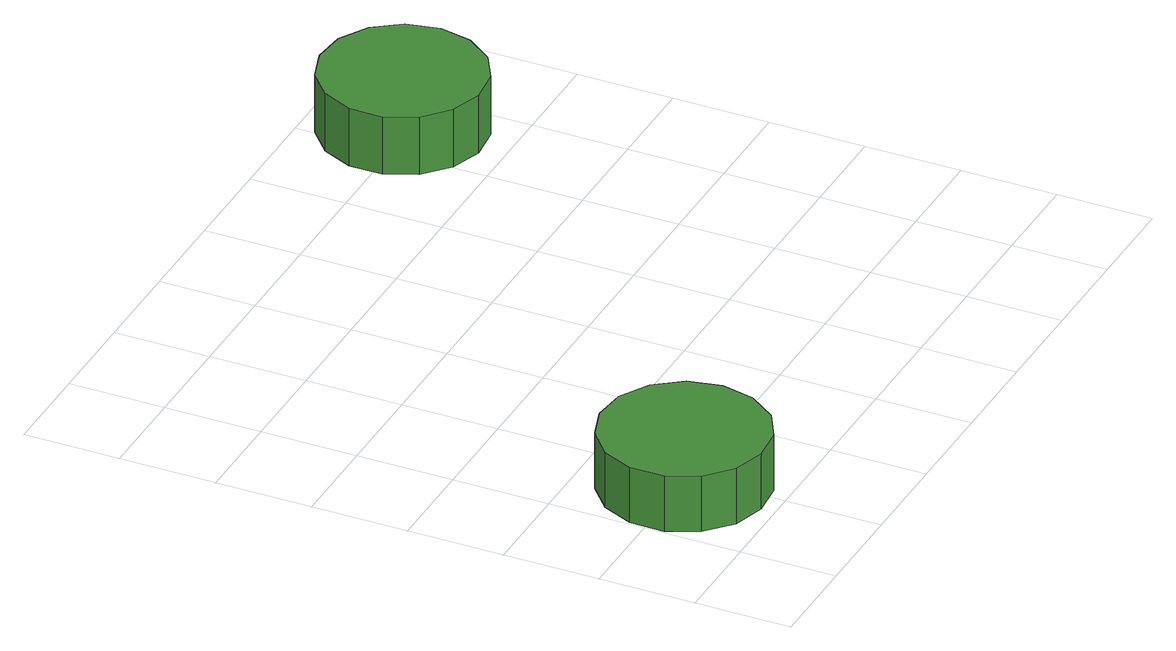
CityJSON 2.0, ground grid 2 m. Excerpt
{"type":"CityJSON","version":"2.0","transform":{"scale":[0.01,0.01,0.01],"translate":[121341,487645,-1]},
"CityObjects":{
"tree1":{"type":"SolitaryVegetationObject","attributes":{"function":"something"},"geometry":[{"type":"MultiSurface","lod":"1","boundaries":[[[0,1,2,3,4,5,6,7,8,9,10,11,12,13,14]],[[15,16,17,18,19,20,21,22,23,24,25,26,27,28,29]],[[0,29,28,1]],[[1,28,27,2]],[[2,27,26,3]],[[3,26,25,4]],[[4,25,24,5]],[[5,24,23,6]],[[6,23,22,7]],[[7,22,21,8]],[[8,21,20,9]],[[9,20,19,10]],[[10,19,18,11]],[[11,18,17,12]],[[12,17,16,13]],[[13,16,15,14]],[[14,15,29,0]]]}]},
"tree2":{"type":"SolitaryVegetationObject","attributes":{"function":"something"},"geometry":[{"type":"MultiSurface","lod":"1","boundaries":[[[30,31,32,33,34,35,36,37,38,39,40,41,42,43,44]],[[45,46,47,48,49,50,51,52,53,54,55,56,57,58,59]],[[30,59,58,31]],[[31,58,57,32]],[[32,57,56,33]],[[33,56,55,34]],[[34,55,54,35]],[[35,54,53,36]],[[36,53,52,37]],[[37,52,51,38]],[[38,51,50,39]],[[39,50,49,40]],[[40,49,48,41]],[[41,48,47,42]],[[42,47,46,43]],[[43,46,45,44]],[[44,45,59,30]]]}]}
},
"vertices":[
[344,198,197],[329,267,197],[288,324,197],[226,360,197],[156,367,197],[89,345,197],[36,298,197],[7,233,197],[7,162,197],[36,98,197],[89,50,197],[156,29,197],[226,36,197],[288,71,197],[329,129,197],[329,129,74],[288,71,74],[226,36,74],[156,29,74],[89,50,74],[36,98,74],[7,162,74],[7,233,74],[36,298,74],[89,345,74],[156,367,74],[226,360,74],[288,324,74],[329,267,74],[344,198,74],
[1253,1215,203],[1239,1283,203],[1198,1339,203],[1138,1374,203],[1069,1381,203],[1003,1360,203],[951,1313,203],[923,1250,203],[923,1181,203],[951,1117,203],[1003,1071,203],[1069,1049,203],[1138,1056,203],[1198,1091,203],[1239,1147,203],[1239,1147,75],[1198,1091,75],[1138,1056,75],[1069,1049,75],[1003,1071,75],[951,1117,75],[923,1181,75],[923,1250,75],[951,1313,75],[1003,1360,75],[1069,1381,75],[1138,1374,75],[1198,1339,75],[1239,1283,75],[1253,1215,75]
]}
